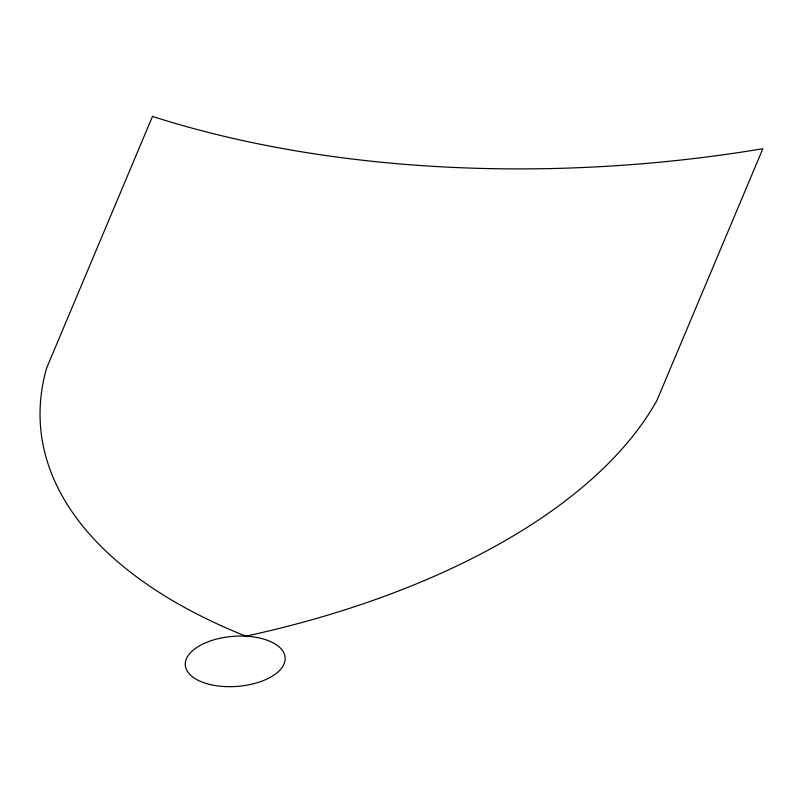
<?xml version="1.0" encoding="UTF-8"?>
<svg xmlns="http://www.w3.org/2000/svg" width="803" height="803" viewBox="0 0 803 803"><rect width="100%" height="100%" fill="white"/><g stroke="black" fill="none" stroke-linecap="round" stroke-linejoin="round"><path stroke-width="1.2" d="M152.52 116.325L46.594 368.165A627.454 314.676 -4.3 0 0 245.818 636.187A627.454 314.676 -4.3 0 0 656.874 400.546L762.85 148.716A750.946 376.607 -4.3 0 1 152.429 116.385M210.276 684.568A50.067 25.104 -4.3 0 0 285.185 658.55A50.067 25.104 -4.3 0 0 210.225 640.995A50.067 25.104 -4.3 0 0 210.276 684.568"/></g></svg>
